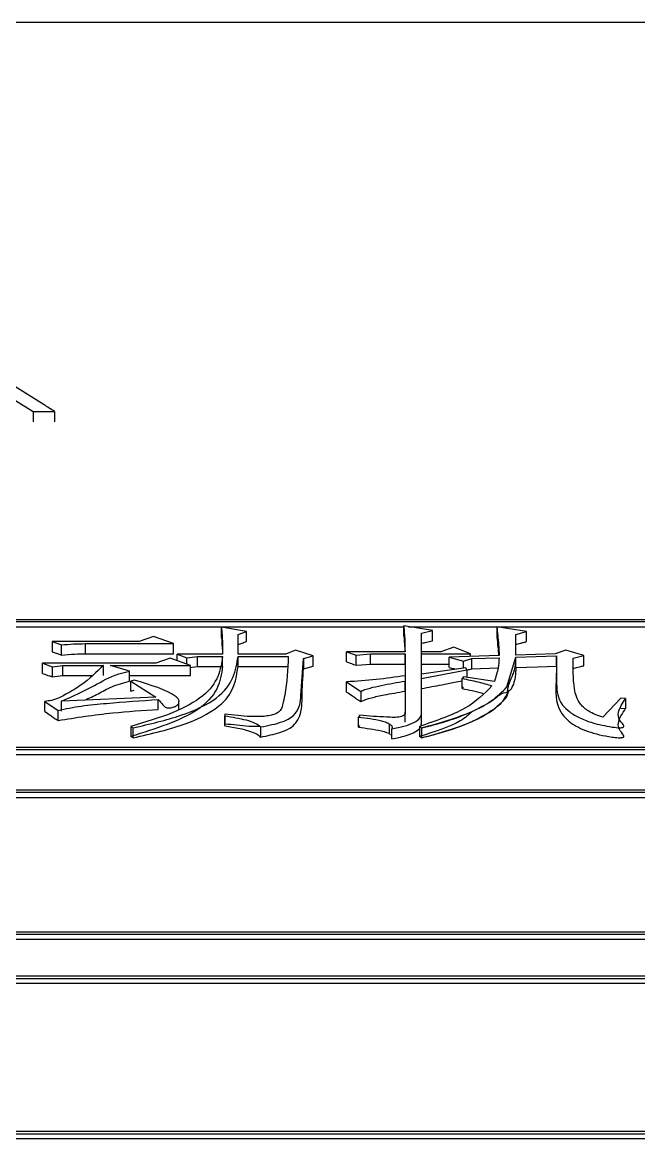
# Model space of a CAD drawing. Header units: millimetres. Extents: x 2016 to 4452, y 736 to 2459.
# Drawn here: x 2607.35 to 2612.94, y 2292.48 to 2302.61 of the extents above; entities that cross this region are included whole.
import ezdxf

# ---------------------------------------------------------------- set-up
doc = ezdxf.new("R2010")
doc.units = ezdxf.units.MM

msp = doc.modelspace()

# ---------------------------------------------------------------- linework, layer by layer
at = {"color": 7, "linetype": 'Continuous', "lineweight": 25}
for p, q in [((2624.274, 2302.604), (2587.274, 2302.605)), ((2607.154, 2299.261), (2607.45, 2299.077)), ((2607.45, 2299.077), (2607.645, 2299.077)), ((2607.645, 2299.077), (2607.645, 2298.982)), ((2622.075, 2297.187), (2600.092, 2297.188)), ((2622.025, 2297.17), (2600.142, 2297.17)), ((2605.9, 2297.124), (2610.813, 2297.124)), ((2609.385, 2297.082), (2609.158, 2297.12)), ((2609.158, 2297.028), (2609.158, 2297.12)), ((2609.309, 2297.055), (2609.385, 2297.082)), ((2609.385, 2296.99), (2609.385, 2297.082)), ((2611.072, 2297.089), (2610.813, 2297.131)), ((2610.813, 2297.039), (2610.813, 2297.131)), ((2610.857, 2297.124), (2616.308, 2297.124)), ((2610.975, 2297.066), (2611.072, 2297.089)), ((2610.975, 2296.897), (2610.975, 2297.066)), ((2610.975, 2297.066), (2610.975, 2297.066)), ((2611.072, 2296.997), (2611.072, 2297.089)), ((2611.927, 2297.082), (2611.657, 2297.123)), ((2611.657, 2297.123), (2611.657, 2297.031)), ((2611.83, 2297.055), (2611.927, 2297.082)), ((2611.927, 2296.989), (2611.927, 2297.082)), ((2607.622, 2296.99), (2607.622, 2296.898)), ((2607.622, 2296.99), (2607.708, 2296.959)), ((2608.411, 2296.99), (2607.622, 2296.99)), ((2607.925, 2296.879), (2607.925, 2296.971)), ((2607.925, 2296.971), (2608.725, 2296.971)), ((2608.541, 2297.036), (2608.411, 2296.99)), ((2608.725, 2296.971), (2608.541, 2297.036)), ((2608.725, 2296.879), (2608.725, 2296.971)), ((2609.309, 2296.874), (2609.309, 2297.055)), ((2609.309, 2296.963), (2609.309, 2297.055)), ((2609.309, 2296.874), (2609.309, 2296.963)), ((2610.975, 2296.897), (2610.975, 2296.974)), ((2611.83, 2296.866), (2611.83, 2297.055)), ((2611.83, 2297.054), (2611.83, 2297.055)), ((2611.83, 2296.867), (2611.83, 2296.963)), ((2607.708, 2296.867), (2607.708, 2296.959)), ((2607.925, 2296.879), (2608.725, 2296.879)), ((2608.758, 2296.874), (2608.844, 2296.843)), ((2609.169, 2296.874), (2608.758, 2296.874)), ((2608.758, 2296.816), (2608.758, 2296.874)), ((2609.742, 2296.874), (2609.309, 2296.874)), ((2609.829, 2296.913), (2609.742, 2296.874)), ((2609.991, 2296.859), (2609.829, 2296.913)), ((2610.294, 2296.897), (2610.38, 2296.866)), ((2610.824, 2296.897), (2610.294, 2296.897)), ((2610.294, 2296.805), (2610.294, 2296.897)), ((2610.38, 2296.866), (2610.51, 2296.878)), ((2610.38, 2296.775), (2610.38, 2296.866)), ((2610.51, 2296.878), (2610.824, 2296.878)), ((2610.51, 2296.786), (2610.51, 2296.878)), ((2610.824, 2296.878), (2610.824, 2296.679)), ((2610.824, 2296.786), (2610.824, 2296.878)), ((2611.148, 2296.897), (2610.975, 2296.897)), ((2610.975, 2296.805), (2610.975, 2296.897)), ((2610.975, 2296.878), (2611.419, 2296.878)), ((2610.975, 2296.695), (2610.975, 2296.878)), ((2610.975, 2296.786), (2610.975, 2296.878)), ((2611.267, 2296.94), (2611.148, 2296.897)), ((2611.678, 2296.862), (2611.224, 2296.847)), ((2611.419, 2296.878), (2611.267, 2296.94)), ((2611.419, 2296.854), (2611.419, 2296.878)), ((2612.187, 2296.878), (2611.83, 2296.866)), ((2612.284, 2296.913), (2612.187, 2296.878)), ((2612.446, 2296.862), (2612.284, 2296.913)), ((2612.349, 2296.839), (2612.446, 2296.862)), ((2612.446, 2296.771), (2612.446, 2296.862)), ((2607.535, 2296.793), (2607.622, 2296.761)), ((2608.563, 2296.793), (2607.535, 2296.793)), ((2607.535, 2296.701), (2607.535, 2296.793)), ((2607.622, 2296.761), (2607.719, 2296.773)), ((2607.622, 2296.761), (2607.622, 2296.67)), ((2607.719, 2296.773), (2608.087, 2296.773)), ((2607.719, 2296.681), (2607.719, 2296.773)), ((2608.087, 2296.681), (2608.087, 2296.773)), ((2608.152, 2296.773), (2608.877, 2296.773)), ((2608.325, 2296.722), (2608.152, 2296.773)), ((2608.693, 2296.839), (2608.563, 2296.793)), ((2608.877, 2296.773), (2608.693, 2296.839)), ((2608.844, 2296.843), (2608.941, 2296.855)), ((2608.844, 2296.785), (2608.844, 2296.843)), ((2608.877, 2296.681), (2608.877, 2296.773)), ((2608.941, 2296.855), (2609.169, 2296.855)), ((2608.941, 2296.763), (2608.941, 2296.855)), ((2608.941, 2296.763), (2609.169, 2296.763)), ((2609.169, 2296.763), (2609.169, 2296.855)), ((2609.309, 2296.763), (2609.309, 2296.855)), ((2609.309, 2296.855), (2609.764, 2296.855)), ((2609.309, 2296.763), (2609.764, 2296.763)), ((2609.904, 2296.835), (2609.991, 2296.859)), ((2609.904, 2296.835), (2609.904, 2296.743)), ((2609.991, 2296.767), (2609.991, 2296.859)), ((2610.51, 2296.786), (2610.824, 2296.786)), ((2610.824, 2296.786), (2610.824, 2296.587)), ((2610.975, 2296.786), (2611.224, 2296.786)), ((2611.224, 2296.847), (2611.354, 2296.812)), ((2611.224, 2296.755), (2611.224, 2296.847)), ((2611.354, 2296.812), (2611.429, 2296.835)), ((2611.354, 2296.747), (2611.354, 2296.812)), ((2611.429, 2296.835), (2611.678, 2296.843)), ((2611.429, 2296.743), (2611.429, 2296.835)), ((2611.749, 2296.578), (2611.83, 2296.847)), ((2611.83, 2296.847), (2612.197, 2296.859)), ((2611.83, 2296.755), (2611.83, 2296.847)), ((2611.83, 2296.847), (2611.83, 2296.847)), ((2612.197, 2296.767), (2612.197, 2296.859)), ((2612.198, 2296.79), (2612.197, 2296.79)), ((2607.719, 2296.681), (2607.983, 2296.681)), ((2608.325, 2296.631), (2608.325, 2296.722)), ((2608.325, 2296.681), (2608.877, 2296.681)), ((2611.375, 2296.75), (2610.975, 2296.695)), ((2610.975, 2296.655), (2611.386, 2296.734)), ((2610.975, 2296.603), (2610.975, 2296.695)), ((2611.354, 2296.671), (2611.343, 2296.655)), ((2611.635, 2296.628), (2611.354, 2296.671)), ((2611.386, 2296.734), (2611.375, 2296.75)), ((2611.386, 2296.734), (2611.386, 2296.666)), ((2611.429, 2296.743), (2611.668, 2296.751)), ((2612.196, 2296.686), (2612.196, 2296.593)), ((2608.368, 2296.64), (2608.336, 2296.632)), ((2608.336, 2296.632), (2608.563, 2296.485)), ((2608.336, 2296.54), (2608.336, 2296.632)), ((2610.294, 2296.624), (2610.423, 2296.537)), ((2610.294, 2296.532), (2610.294, 2296.624)), ((2610.824, 2296.632), (2610.824, 2296.349)), ((2610.824, 2296.54), (2610.824, 2296.632)), ((2610.975, 2296.345), (2610.975, 2296.655)), ((2610.975, 2296.654), (2610.975, 2296.655)), ((2610.975, 2296.254), (2610.975, 2296.564)), ((2611.343, 2296.564), (2611.343, 2296.655)), ((2611.343, 2296.564), (2611.354, 2296.579)), ((2608.563, 2296.485), (2607.708, 2296.449)), ((2608.336, 2296.54), (2608.368, 2296.548)), ((2608.585, 2296.374), (2608.585, 2296.465)), ((2610.423, 2296.537), (2610.423, 2296.445)), ((2610.824, 2296.54), (2610.824, 2296.333)), ((2611.749, 2296.487), (2611.765, 2296.543)), ((2612.782, 2296.477), (2612.619, 2296.304)), ((2612.825, 2296.473), (2612.782, 2296.477)), ((2612.825, 2296.473), (2612.825, 2296.382)), ((2607.557, 2296.354), (2607.557, 2296.445)), ((2607.557, 2296.445), (2607.676, 2296.365)), ((2607.676, 2296.274), (2607.676, 2296.365)), ((2607.708, 2296.358), (2607.708, 2296.449)), ((2608.773, 2296.378), (2608.773, 2296.445)), ((2612.782, 2296.386), (2612.825, 2296.382)), ((2609.19, 2296.332), (2609.19, 2296.241)), ((2609.19, 2296.225), (2609.19, 2296.317)), ((2610.413, 2296.321), (2610.402, 2296.304)), ((2610.402, 2296.213), (2610.402, 2296.304)), ((2610.824, 2296.258), (2610.824, 2296.349)), ((2610.975, 2296.254), (2610.975, 2296.345)), ((2608.336, 2296.219), (2608.336, 2296.128)), ((2608.336, 2296.219), (2608.357, 2296.207)), ((2608.357, 2296.116), (2608.357, 2296.207)), ((2609.19, 2296.225), (2609.19, 2296.241)), ((2609.515, 2296.124), (2609.515, 2296.215)), ((2610.402, 2296.213), (2610.413, 2296.229)), ((2610.683, 2296.152), (2610.683, 2296.242)), ((2610.705, 2296.108), (2610.705, 2296.199)), ((2610.954, 2296.219), (2610.954, 2296.128)), ((2610.954, 2296.219), (2610.975, 2296.207)), ((2610.975, 2296.207), (2610.975, 2296.116)), ((2608.357, 2296.116), (2608.336, 2296.128)), ((2610.975, 2296.116), (2610.954, 2296.128)), ((2600.092, 2296.012), (2622.075, 2296.012)), ((2600.092, 2295.966), (2622.075, 2295.966)), ((2600.142, 2296.031), (2622.025, 2296.031)), ((2622.025, 2295.641), (2600.042, 2295.642)), ((2621.975, 2295.622), (2600.092, 2295.622)), ((2600.092, 2295.577), (2621.975, 2295.577)), ((2600.042, 2294.336), (2622.025, 2294.335)), ((2600.092, 2294.357), (2621.975, 2294.356)), ((2600.042, 2294.291), (2622.025, 2294.291)), ((2622.075, 2293.956), (2600.092, 2293.957)), ((2600.142, 2293.935), (2622.025, 2293.935)), ((2600.142, 2293.891), (2622.025, 2293.891)), ((2600.092, 2292.525), (2622.075, 2292.525)), ((2622.025, 2292.548), (2600.142, 2292.548)), ((2600.092, 2292.482), (2622.075, 2292.482))]:
    msp.add_line(p, q, dxfattribs=at)
at = {"color": 7, "linetype": 'Continuous', "lineweight": 25, "flags": 128}
for points in [[(2607.45, 2299.077), (2607.45, 2299.053), (2607.45, 2299.029), (2607.45, 2298.982)], [(2608.877, 2296.755), (2608.893, 2296.757), (2608.917, 2296.76), (2608.941, 2296.763)], [(2610.38, 2296.775), (2610.429, 2296.779), (2610.469, 2296.782), (2610.51, 2296.786)], [(2611.83, 2296.755), (2611.929, 2296.758), (2612.029, 2296.761), (2612.197, 2296.767)], [(2607.622, 2296.67), (2607.67, 2296.675), (2607.719, 2296.681)]]:
    msp.add_lwpolyline(points, dxfattribs=at)
at = {"color": 7, "linetype": 'Continuous', "lineweight": 25}
for points, knots in [([(2607.645, 2299.077), (2607.613, 2299.097), (2607.452, 2299.198), (2607.145, 2299.388), (2606.869, 2299.551), (2606.722, 2299.638)], [0, 0, 0, 0, 0.104313, 0.521568, 1, 1, 1, 1]), ([(2609.158, 2297.12), (2609.162, 2297.073), (2609.169, 2296.992), (2609.169, 2296.909), (2609.169, 2296.874)], [0, 0, 0, 0, 0.5756678, 1, 1, 1, 1]), ([(2610.813, 2297.131), (2610.816, 2297.089), (2610.823, 2297.012), (2610.823, 2296.933), (2610.824, 2296.897)], [0, 0, 0, 0, 0.5442719, 1, 1, 1, 1]), ([(2611.657, 2297.123), (2611.663, 2297.07), (2611.672, 2296.984), (2611.677, 2296.896), (2611.678, 2296.862)], [0, 0, 0, 0, 0.617116, 1, 1, 1, 1]), ([(2607.708, 2296.959), (2607.744, 2296.963), (2607.815, 2296.97), (2607.888, 2296.97), (2607.925, 2296.971)], [0, 0, 0, 0, 0.498867, 1, 1, 1, 1]), ([(2609.158, 2297.028), (2609.162, 2296.986), (2609.166, 2296.936), (2609.167, 2296.886), (2609.167, 2296.877)], [0, 0, 0, 0, 0.82802, 1, 1, 1, 1]), ([(2609.309, 2296.963), (2609.316, 2296.965), (2609.328, 2296.97), (2609.347, 2296.976), (2609.366, 2296.983), (2609.379, 2296.987), (2609.385, 2296.99)], [0, 0, 0, 0, 0.25, 0.5, 0.75, 1, 1, 1, 1]), ([(2610.813, 2297.039), (2610.816, 2297.007), (2610.82, 2296.96), (2610.822, 2296.913), (2610.822, 2296.897)], [0, 0, 0, 0, 0.675043, 1, 1, 1, 1]), ([(2610.975, 2296.974), (2610.989, 2296.978), (2611.013, 2296.983), (2611.045, 2296.991), (2611.063, 2296.995), (2611.072, 2296.997)], [0, 0, 0, 0, 0.439881, 0.71994, 1, 1, 1, 1]), ([(2611.657, 2297.031), (2611.66, 2297), (2611.667, 2296.944), (2611.671, 2296.888), (2611.673, 2296.862)], [0, 0, 0, 0, 0.550115, 1, 1, 1, 1]), ([(2611.83, 2296.963), (2611.843, 2296.967), (2611.866, 2296.973), (2611.899, 2296.982), (2611.918, 2296.987), (2611.927, 2296.989)], [0, 0, 0, 0, 0.420135, 0.710067, 1, 1, 1, 1]), ([(2607.622, 2296.898), (2607.634, 2296.893), (2607.655, 2296.886), (2607.684, 2296.876), (2607.7, 2296.87), (2607.708, 2296.867)], [0, 0, 0, 0, 0.428609, 0.7143039, 1, 1, 1, 1]), ([(2607.708, 2296.867), (2607.748, 2296.871), (2607.819, 2296.878), (2607.892, 2296.878), (2607.925, 2296.879)], [0, 0, 0, 0, 0.558823, 1, 1, 1, 1]), ([(2608.087, 2296.773), (2608.026, 2296.712), (2607.934, 2296.62), (2607.762, 2296.518), (2607.655, 2296.462), (2607.577, 2296.449), (2607.557, 2296.445)], [0, 0, 0, 0, 0.493221, 0.743655, 0.934367, 1, 1, 1, 1]), ([(2609.169, 2296.855), (2609.16, 2296.794), (2609.143, 2296.674), (2609.012, 2296.492), (2608.724, 2296.335), (2608.466, 2296.258), (2608.336, 2296.219)], [0, 0, 0, 0, 0.244354, 0.489935, 0.74136, 1, 1, 1, 1]), ([(2609.169, 2296.763), (2609.159, 2296.696), (2609.139, 2296.56), (2608.928, 2296.316), (2608.562, 2296.2), (2608.336, 2296.128)], [0, 0, 0, 0, 0.274345, 0.550604, 1, 1, 1, 1]), ([(2608.357, 2296.207), (2608.508, 2296.242), (2608.804, 2296.31), (2609.141, 2296.47), (2609.28, 2296.663), (2609.299, 2296.791), (2609.309, 2296.855)], [0, 0, 0, 0, 0.260193, 0.511851, 0.756551, 1, 1, 1, 1]), ([(2608.357, 2296.116), (2608.526, 2296.155), (2608.857, 2296.231), (2609.263, 2296.458), (2609.292, 2296.648), (2609.309, 2296.763)], [0, 0, 0, 0, 0.291461, 0.571537, 1, 1, 1, 1]), ([(2609.764, 2296.855), (2609.76, 2296.738), (2609.755, 2296.592), (2609.715, 2296.423), (2609.7, 2296.362), (2609.646, 2296.33), (2609.599, 2296.318), (2609.525, 2296.308), (2609.383, 2296.308), (2609.267, 2296.323), (2609.19, 2296.332)], [0, 0, 0, 0, 0.489896, 0.610272, 0.706493, 0.735858, 0.765559, 0.797173, 0.865064, 1, 1, 1, 1]), ([(2609.515, 2296.215), (2609.583, 2296.229), (2609.683, 2296.248), (2609.783, 2296.293), (2609.871, 2296.372), (2609.883, 2296.561), (2609.896, 2296.725), (2609.904, 2296.835)], [0, 0, 0, 0, 0.132838, 0.196641, 0.258559, 0.505709, 1, 1, 1, 1]), ([(2609.904, 2296.743), (2609.919, 2296.747), (2609.947, 2296.755), (2609.976, 2296.763), (2609.991, 2296.767)], [0, 0, 0, 0, 0.5, 1, 1, 1, 1]), ([(2610.294, 2296.805), (2610.306, 2296.801), (2610.327, 2296.794), (2610.355, 2296.783), (2610.372, 2296.777), (2610.38, 2296.775)], [0, 0, 0, 0, 0.4286115, 0.7143059, 1, 1, 1, 1]), ([(2611.678, 2296.843), (2611.676, 2296.812), (2611.67, 2296.741), (2611.648, 2296.669), (2611.635, 2296.628)], [0, 0, 0, 0, 0.426568, 1, 1, 1, 1]), ([(2611.753, 2296.532), (2611.755, 2296.546), (2611.759, 2296.575), (2611.783, 2296.652), (2611.817, 2296.704), (2611.827, 2296.784), (2611.829, 2296.829), (2611.83, 2296.842), (2611.83, 2296.847)], [0, 0, 0, 0, 0.068352, 0.139472, 0.508143, 0.851675, 0.94747, 1, 1, 1, 1]), ([(2612.197, 2296.767), (2612.197, 2296.721), (2612.196, 2296.585), (2612.179, 2296.409), (2612.313, 2296.253), (2612.474, 2296.17), (2612.641, 2296.131), (2612.748, 2296.118), (2612.78, 2296.117), (2612.794, 2296.119), (2612.802, 2296.121), (2612.807, 2296.124), (2612.81, 2296.131), (2612.801, 2296.155), (2612.76, 2296.193), (2612.754, 2296.277), (2612.795, 2296.338), (2612.825, 2296.382)], [0, 0, 0, 0, 0.135472, 0.406763, 0.50628, 0.604985, 0.704283, 0.727912, 0.736946, 0.74078, 0.744655, 0.748047, 0.752351, 0.764139, 0.816594, 0.869623, 1, 1, 1, 1]), ([(2612.197, 2296.859), (2612.197, 2296.775), (2612.197, 2296.628), (2612.206, 2296.452), (2612.314, 2296.351), (2612.406, 2296.296), (2612.534, 2296.247), (2612.662, 2296.22), (2612.755, 2296.207), (2612.788, 2296.209), (2612.797, 2296.21), (2612.802, 2296.212), (2612.807, 2296.215), (2612.81, 2296.221), (2612.807, 2296.232), (2612.793, 2296.252), (2612.759, 2296.289), (2612.755, 2296.368), (2612.797, 2296.431), (2612.825, 2296.473)], [0, 0, 0, 0, 0.249545, 0.436315, 0.501271, 0.564646, 0.626364, 0.704484, 0.733965, 0.739063, 0.743353, 0.745337, 0.747325, 0.751675, 0.763079, 0.778003, 0.812665, 0.875175, 1, 1, 1, 1]), ([(2612.619, 2296.304), (2612.595, 2296.312), (2612.546, 2296.327), (2612.473, 2296.366), (2612.386, 2296.443), (2612.347, 2296.609), (2612.348, 2296.747), (2612.349, 2296.839)], [0, 0, 0, 0, 0.065694, 0.129902, 0.255713, 0.503859, 1, 1, 1, 1]), ([(2612.349, 2296.747), (2612.363, 2296.751), (2612.387, 2296.756), (2612.419, 2296.764), (2612.437, 2296.768), (2612.446, 2296.771)], [0, 0, 0, 0, 0.44, 0.72, 1, 1, 1, 1]), ([(2607.535, 2296.701), (2607.548, 2296.696), (2607.568, 2296.689), (2607.597, 2296.679), (2607.614, 2296.673), (2607.622, 2296.67)], [0, 0, 0, 0, 0.428613, 0.714306, 1, 1, 1, 1]), ([(2607.708, 2296.449), (2607.811, 2296.495), (2607.991, 2296.575), (2608.159, 2296.682), (2608.291, 2296.714), (2608.325, 2296.722)], [0, 0, 0, 0, 0.498749, 0.872406, 1, 1, 1, 1]), ([(2609.515, 2296.124), (2609.575, 2296.136), (2609.674, 2296.156), (2609.786, 2296.201), (2609.893, 2296.309), (2609.885, 2296.497), (2609.897, 2296.658), (2609.904, 2296.743)], [0, 0, 0, 0, 0.117242, 0.195683, 0.274072, 0.616161, 1, 1, 1, 1]), ([(2610.824, 2296.679), (2610.737, 2296.667), (2610.565, 2296.642), (2610.384, 2296.63), (2610.294, 2296.624)], [0, 0, 0, 0, 0.499593, 1, 1, 1, 1]), ([(2611.224, 2296.755), (2611.238, 2296.751), (2611.26, 2296.746), (2611.281, 2296.74), (2611.289, 2296.738)], [0, 0, 0, 0, 0.643901, 1, 1, 1, 1]), ([(2611.386, 2296.73), (2611.388, 2296.731), (2611.402, 2296.735), (2611.417, 2296.74), (2611.429, 2296.743)], [0, 0, 0, 0, 0.125351, 1, 1, 1, 1]), ([(2611.83, 2296.755), (2611.83, 2296.754), (2611.829, 2296.742), (2611.827, 2296.697), (2611.82, 2296.632), (2611.786, 2296.55), (2611.764, 2296.538), (2611.753, 2296.532)], [0, 0, 0, 0, 0.0144486, 0.1335513, 0.4957535, 0.7437002, 1, 1, 1, 1]), ([(2607.916, 2296.458), (2607.958, 2296.477), (2608.044, 2296.517), (2608.157, 2296.584), (2608.268, 2296.615), (2608.325, 2296.631)], [0, 0, 0, 0, 0.319596, 0.657164, 1, 1, 1, 1]), ([(2608.585, 2296.465), (2608.599, 2296.449), (2608.618, 2296.428), (2608.636, 2296.403), (2608.651, 2296.393), (2608.666, 2296.389), (2608.675, 2296.388), (2608.684, 2296.387), (2608.697, 2296.388), (2608.717, 2296.393), (2608.738, 2296.401), (2608.764, 2296.417), (2608.775, 2296.438), (2608.775, 2296.465), (2608.68, 2296.547), (2608.515, 2296.596), (2608.368, 2296.64)], [0, 0, 0, 0, 0.122721, 0.15416, 0.184961, 0.198897, 0.205533, 0.212114, 0.225991, 0.241808, 0.277356, 0.311034, 0.368969, 0.430506, 0.491702, 1, 1, 1, 1]), ([(2610.423, 2296.537), (2610.435, 2296.543), (2610.458, 2296.556), (2610.523, 2296.573), (2610.643, 2296.6), (2610.751, 2296.619), (2610.824, 2296.632)], [0, 0, 0, 0, 0.120416, 0.244636, 0.495058, 1, 1, 1, 1]), ([(2611.613, 2296.588), (2611.544, 2296.517), (2611.402, 2296.372), (2611.104, 2296.271), (2610.954, 2296.219)], [0, 0, 0, 0, 0.492671, 1, 1, 1, 1]), ([(2610.975, 2296.564), (2611.036, 2296.575), (2611.135, 2296.594), (2611.257, 2296.618), (2611.319, 2296.629), (2611.343, 2296.634)], [0, 0, 0, 0, 0.4959559, 0.8067962, 1, 1, 1, 1]), ([(2610.975, 2296.207), (2611.138, 2296.253), (2611.38, 2296.32), (2611.627, 2296.455), (2611.705, 2296.535), (2611.749, 2296.578)], [0, 0, 0, 0, 0.480373, 0.715158, 1, 1, 1, 1]), ([(2611.343, 2296.655), (2611.391, 2296.645), (2611.485, 2296.626), (2611.571, 2296.601), (2611.613, 2296.588)], [0, 0, 0, 0, 0.507162, 1, 1, 1, 1]), ([(2611.343, 2296.564), (2611.373, 2296.557), (2611.435, 2296.545), (2611.498, 2296.53), (2611.529, 2296.521), (2611.531, 2296.52)], [0, 0, 0, 0, 0.472115, 0.967418, 1, 1, 1, 1]), ([(2607.676, 2296.365), (2607.745, 2296.38), (2607.885, 2296.409), (2608.195, 2296.437), (2608.429, 2296.454), (2608.585, 2296.465)], [0, 0, 0, 0, 0.246072, 0.496734, 1, 1, 1, 1]), ([(2610.294, 2296.532), (2610.311, 2296.521), (2610.342, 2296.5), (2610.385, 2296.471), (2610.41, 2296.454), (2610.423, 2296.445)], [0, 0, 0, 0, 0.4031195, 0.7015597, 1, 1, 1, 1]), ([(2610.423, 2296.445), (2610.454, 2296.458), (2610.516, 2296.482), (2610.657, 2296.51), (2610.76, 2296.529), (2610.824, 2296.54)], [0, 0, 0, 0, 0.2729687, 0.5543374, 1, 1, 1, 1]), ([(2611.757, 2296.531), (2611.731, 2296.484), (2611.705, 2296.435), (2611.667, 2296.404), (2611.601, 2296.353), (2611.442, 2296.259), (2611.211, 2296.176), (2611.046, 2296.133), (2610.993, 2296.12), (2610.975, 2296.116)], [0, 0, 0, 0, 0.172585, 0.175983, 0.205093, 0.521257, 0.851512, 0.949107, 1, 1, 1, 1]), ([(2610.975, 2296.207), (2610.992, 2296.211), (2611.162, 2296.251), (2611.392, 2296.328), (2611.575, 2296.429), (2611.644, 2296.478), (2611.665, 2296.494), (2611.671, 2296.499), (2611.705, 2296.525), (2611.731, 2296.528), (2611.757, 2296.531)], [0, 0, 0, 0, 0.048659, 0.478007, 0.711563, 0.794803, 0.817387, 0.823945, 0.827352, 1, 1, 1, 1]), ([(2610.975, 2296.116), (2611.138, 2296.162), (2611.38, 2296.229), (2611.627, 2296.364), (2611.705, 2296.443), (2611.749, 2296.487)], [0, 0, 0, 0, 0.480491, 0.715254, 1, 1, 1, 1]), ([(2607.557, 2296.354), (2607.574, 2296.342), (2607.603, 2296.323), (2607.642, 2296.296), (2607.664, 2296.281), (2607.676, 2296.274)], [0, 0, 0, 0, 0.442564, 0.721282, 1, 1, 1, 1]), ([(2607.676, 2296.274), (2607.839, 2296.3), (2608.134, 2296.346), (2608.446, 2296.365), (2608.585, 2296.374)], [0, 0, 0, 0, 0.5559142, 1, 1, 1, 1]), ([(2611.437, 2296.359), (2611.404, 2296.328), (2611.299, 2296.235), (2611.093, 2296.171), (2610.954, 2296.128)], [0, 0, 0, 0, 0.323931, 1, 1, 1, 1]), ([(2609.19, 2296.332), (2609.19, 2296.329), (2609.19, 2296.324), (2609.19, 2296.319), (2609.19, 2296.317)], [0, 0, 0, 0, 0.56, 1, 1, 1, 1]), ([(2609.19, 2296.317), (2609.256, 2296.305), (2609.354, 2296.289), (2609.467, 2296.253), (2609.499, 2296.228), (2609.515, 2296.215)], [0, 0, 0, 0, 0.509707, 0.758863, 1, 1, 1, 1]), ([(2610.402, 2296.304), (2610.474, 2296.296), (2610.564, 2296.285), (2610.654, 2296.258), (2610.689, 2296.241), (2610.71, 2296.221), (2610.706, 2296.206), (2610.705, 2296.199)], [0, 0, 0, 0, 0.513521, 0.639448, 0.762318, 0.88191, 1, 1, 1, 1]), ([(2610.824, 2296.349), (2610.823, 2296.341), (2610.822, 2296.329), (2610.805, 2296.314), (2610.782, 2296.306), (2610.753, 2296.302), (2610.711, 2296.302), (2610.597, 2296.307), (2610.494, 2296.314), (2610.413, 2296.321)], [0, 0, 0, 0, 0.116135, 0.174978, 0.235386, 0.296971, 0.360825, 0.490326, 1, 1, 1, 1]), ([(2610.705, 2296.199), (2610.742, 2296.206), (2610.817, 2296.22), (2610.908, 2296.254), (2610.967, 2296.297), (2610.972, 2296.329), (2610.975, 2296.345)], [0, 0, 0, 0, 0.2601448, 0.513561, 0.7588753, 1, 1, 1, 1]), ([(2610.705, 2296.108), (2610.747, 2296.116), (2610.829, 2296.132), (2610.92, 2296.169), (2610.969, 2296.212), (2610.973, 2296.24), (2610.975, 2296.254)], [0, 0, 0, 0, 0.290992, 0.572857, 0.787844, 1, 1, 1, 1]), ([(2609.509, 2296.219), (2609.475, 2296.219), (2609.403, 2296.217), (2609.3, 2296.232), (2609.227, 2296.238), (2609.19, 2296.241)], [0, 0, 0, 0, 0.311718, 0.656171, 1, 1, 1, 1]), ([(2609.19, 2296.225), (2609.236, 2296.218), (2609.31, 2296.206), (2609.403, 2296.182), (2609.474, 2296.158), (2609.501, 2296.135), (2609.515, 2296.124)], [0, 0, 0, 0, 0.348073, 0.570364, 0.788384, 1, 1, 1, 1]), ([(2610.402, 2296.213), (2610.472, 2296.204), (2610.576, 2296.191), (2610.678, 2296.162), (2610.69, 2296.147), (2610.691, 2296.146)], [0, 0, 0, 0, 0.659998, 0.98999, 1, 1, 1, 1])]:
    msp.add_open_spline(points, degree=3, knots=knots, dxfattribs=at)

doc.saveas('drawing.dxf')
